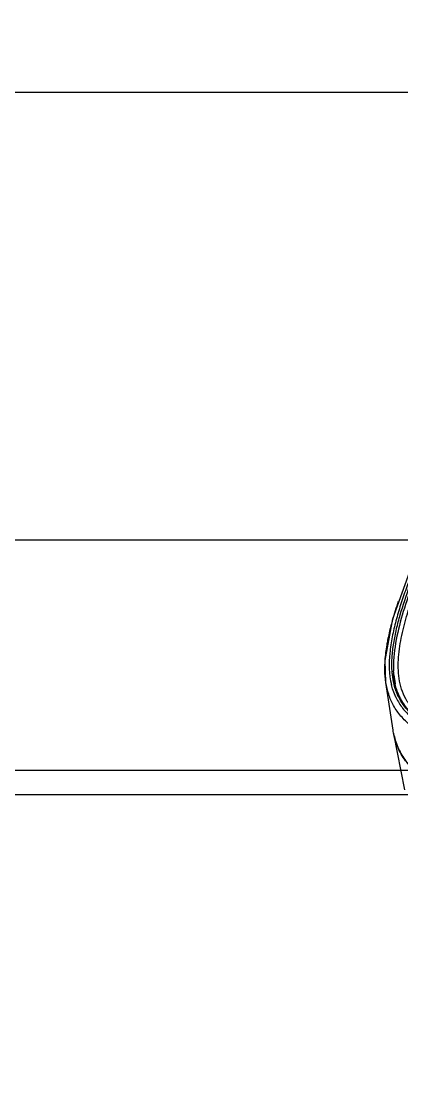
# Model space of a CAD drawing. Header units: feet. Extents: x -99009 to 3252343, y -11094690 to 9035152.
# Drawn here: x 2502422 to 2502702, y -1937123 to -1936335 of the extents above; entities that cross this region are included whole.
import ezdxf

# ---------------------------------------------------------------- set-up
doc = ezdxf.new("R2010")
doc.units = ezdxf.units.FT
doc.linetypes.add('DASHED2', pattern=[0.375, 0.25, -0.125])
for name, color, linetype in [('1', 1, 'Continuous'), ('5', 5, 'DASHED2'), ('ASSEM_MEMBER_1', 7, 'Continuous')]:
    doc.layers.add(name, color=color, linetype=linetype)

# ---------------------------------------------------------------- blocks, each defined once
blk = doc.blocks.new('CAMERA 01')
at = {"layer": 'ASSEM_MEMBER_1', "color": 7, "linetype": 'Continuous', "transparency": 33554684}
for p, q in [((1849153.2, -2670.79), (1849191.41, -2688.05)), ((1849194.08, -2689.17), (1849227.06, -2702.17)), ((1849227.06, -2702.17), (1849227.1, -2702.18)), ((1849273.84, -2707.66), (1849320.83, -2701.98))]:
    blk.add_line(p, q, dxfattribs=at)
blk.add_lwpolyline([(1849227.06, -2702.17), (1849242.7, -2706.35), (1849273.84, -2707.66)], dxfattribs=at)
for centre, radius, start, end in [((1849214.7, -2636.49), 56.57, 244.85053, 245.69565), ((1849215.12, -2635.57), 57.59, 245.69536, 246.4218), ((1849215.13, -2635.54), 57.61, 245.69583, 246.42136), ((1849215.92, -2633.71), 59.61, 246.42935, 248.50617), ((1849215.9, -2633.75), 59.56, 246.42963, 248.48339), ((1849245.67, -2658.07), 44.16, 230.62667, 231.5768), ((1849245.88, -2657.81), 44.48, 231.58265, 238.38176), ((1849245.52, -2657.82), 42.31, 230.43317, 230.83103), ((1849245.67, -2657.63), 42.55, 230.83166, 231.85922), ((1849244.89, -2656.45), 42.39, 232.58483, 233.61485), ((1849244.79, -2652.16), 46.68, 236.91069, 242.80458), ((1849246.13, -2654.71), 44.52, 233.66515, 239.87982), ((1849248.17, -2654.1), 48.85, 238.37609, 243.60538), ((1849243.97, -2640.89), 56.83, 248.06616, 248.74269), ((1849243.75, -2639.39), 58.07, 249.01287, 249.50056), ((1849246.23, -2649.46), 49.74, 242.75458, 243.23094), ((1849248.58, -2650.48), 49.41, 239.87645, 244.84766), ((1849247.54, -2646.79), 52.72, 243.26834, 247.61313), ((1849254.45, -2639.32), 62.94, 250.65224, 252.96665), ((1849254.21, -2636.04), 64.93, 251.83717, 254.07619)]:
    blk.add_arc(centre, radius, start, end, dxfattribs=at)
for points, knots in [([(1849156.81, -2595.2), (1849156.71, -2600.06), (1849156.68, -2609.7), (1849157.31, -2624.03), (1849158.89, -2637.97), (1849161.72, -2651.27), (1849166.17, -2663.54), (1849172.65, -2674.19), (1849181.19, -2682.57), (1849187.94, -2686.48), (1849191.42, -2688.05)], [0, 0, 0, 0, 0.138573, 0.275173, 0.408893, 0.538456, 0.662355, 0.779581, 0.891162, 1, 1, 1, 1]), ([(1849190.66, -2687.7), (1849187.47, -2686.2), (1849181.34, -2682.58), (1849173.51, -2675.1), (1849167.29, -2665.66), (1849162.68, -2654.43), (1849159.5, -2641.58), (1849157.56, -2627.29), (1849156.69, -2611.71), (1849156.69, -2600.93), (1849156.81, -2595.36)], [0, 0, 0, 0, 0.101546, 0.203079, 0.309401, 0.424609, 0.551082, 0.689543, 0.839572, 1, 1, 1, 1]), ([(1849197.15, -2619.74), (1849197.2, -2626.58), (1849197.73, -2640.02), (1849200.14, -2656.53), (1849203.79, -2668.83), (1849207.5, -2677.21), (1849212.36, -2684.55), (1849216.41, -2688.65), (1849218.57, -2690.43)], [0, 0, 0, 0, 0.26964, 0.52993, 0.654735, 0.77473, 0.889543, 1, 1, 1, 1]), ([(1849205.27, -2663.46), (1849206.2, -2666.28), (1849208.35, -2671.72), (1849212.73, -2679.11), (1849218.28, -2685.25), (1849224.8, -2690), (1849231.95, -2693.46), (1849242.09, -2696.64), (1849255.46, -2698.49), (1849271.82, -2698.67), (1849294.05, -2697.12), (1849310.7, -2694.65), (1849321.81, -2692.72)], [0, 0, 0, 0, 0.06751, 0.132077, 0.193952, 0.254126, 0.313723, 0.373496, 0.494657, 0.618377, 0.744173, 1, 1, 1, 1]), ([(1849200.39, -2677.45), (1849201.83, -2680.38), (1849205.11, -2685.91), (1849211.43, -2692.97), (1849218.84, -2698.44), (1849224.28, -2701.07), (1849227.06, -2702.17)], [0, 0, 0, 0, 0.262692, 0.51476, 0.759166, 1, 1, 1, 1]), ([(1849217.66, -2692.2), (1849215.37, -2690.33), (1849211.08, -2686.01), (1849207.75, -2680.91), (1849206.28, -2678.2)], [0, 0, 0, 0, 0.490017, 1, 1, 1, 1]), ([(1849219.14, -2690.12), (1849218.22, -2689.42), (1849214.61, -2686.41), (1849211.52, -2682.79), (1849209.55, -2679.85)], [0, 0, 0, 0, 0.245366, 1, 1, 1, 1]), ([(1849219.39, -2691.1), (1849220.01, -2691.58), (1849222.5, -2693.43), (1849225.19, -2695.01), (1849227.26, -2696.05)], [0, 0, 0, 0, 0.251537, 1, 1, 1, 1]), ([(1849322.5, -2699.36), (1849314.24, -2700.8), (1849301.84, -2702.71), (1849285.28, -2704.46), (1849273, -2705.23), (1849260.83, -2705.3), (1849245.09, -2704.16), (1849233.4, -2701.31), (1849226.45, -2697.85)], [0, 0, 0, 0, 0.258602, 0.386438, 0.512969, 0.637892, 0.760886, 1, 1, 1, 1]), ([(1849236.01, -2699.5), (1849239.32, -2700.52), (1849246.16, -2702.04), (1849256.65, -2703.16), (1849267.32, -2703.44), (1849281.77, -2702.95), (1849299.98, -2701.13), (1849314.5, -2698.89), (1849321.78, -2697.63)], [0, 0, 0, 0, 0.120216, 0.242059, 0.365513, 0.490388, 0.743505, 1, 1, 1, 1]), ([(1849321.56, -2696.08), (1849314.33, -2697.33), (1849299.94, -2699.59), (1849278.36, -2701.82), (1849257.08, -2702.22), (1849243.05, -2700.38), (1849236.4, -2698.48)], [0, 0, 0, 0, 0.256477, 0.509655, 0.758058, 1, 1, 1, 1]), ([(1849227.1, -2702.18), (1849229.96, -2703.31), (1849233.89, -2704.52), (1849237.89, -2705.41), (1849238.89, -2705.62)], [0, 0, 0, 0, 0.749296, 1, 1, 1, 1]), ([(1849238.89, -2705.62), (1849240.16, -2705.88), (1849245.26, -2706.8), (1849250.43, -2707.31), (1849254.32, -2707.54)], [0, 0, 0, 0, 0.248797, 1, 1, 1, 1]), ([(1849254.32, -2707.54), (1849255.51, -2707.61), (1849260.29, -2707.82), (1849265.08, -2707.81), (1849268.67, -2707.72)], [0, 0, 0, 0, 0.248848, 1, 1, 1, 1]), ([(1849268.67, -2707.72), (1849270.23, -2707.67), (1849276.51, -2707.43), (1849282.78, -2706.94), (1849287.47, -2706.47)], [0, 0, 0, 0, 0.248774, 1, 1, 1, 1])]:
    blk.add_open_spline(points, degree=3, knots=knots, dxfattribs=at)
for points in [[(1849227.26, -2696.05), (1849229.31, -2697.07), (1849231.44, -2697.95), (1849233.6, -2698.71)], [(1849227.46, -2695.53), (1849229.58, -2696.41), (1849231.75, -2697.15), (1849233.95, -2697.78)], [(1849233.97, -2697.73), (1849231.79, -2697.02), (1849229.65, -2696.18), (1849227.58, -2695.21)]]:
    blk.add_open_spline(points, degree=3, dxfattribs=at)
blk = doc.blocks.new('CNC MC-2')
at = {"layer": '5'}
for points in [[(2500854.18, -1917905.31), (2502854.18, -1917905.31), (2502854.18, -1920905.31), (2500854.18, -1920905.31)], [(2502743.09, -1920717.59), (2501748.24, -1920717.59), (2501748.24, -1920258.15), (2502743.09, -1920258.15)], [(2502390.54, -1920887.28), (2503244.57, -1920887.28), (2503244.57, -1920387.83), (2502390.54, -1920387.83)]]:
    blk.add_lwpolyline(points, close=True, dxfattribs=at)

msp = doc.modelspace()

# ---------------------------------------------------------------- linework, layer by layer
at = {"layer": '1'}
msp.add_arc((2520410.24778, -1978395.99612), 100000, 84.1346387202, 194.3871675539, dxfattribs=at)

# ---------------------------------------------------------------- block references
at = {"transparency": 33554684, "xscale": -1, "rotation": 257.0789527749974}
msp.add_blockref('CAMERA 01', (2091821.94476, -3739829.82986), dxfattribs=at)
at = {"layer": '1'}
msp.add_blockref('CNC MC-2', (0, -16000), dxfattribs=at)

doc.saveas('drawing.dxf')
